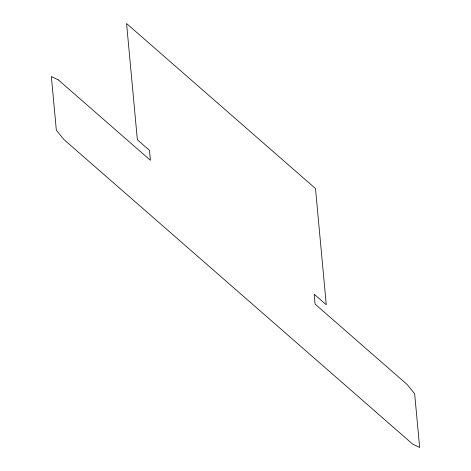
<?xml version="1.0" encoding="UTF-8"?>
<svg xmlns="http://www.w3.org/2000/svg" width="471" height="471" viewBox="0 0 471 471"><rect width="100%" height="100%" fill="white"/><g stroke="black" fill="none" stroke-linecap="round" stroke-linejoin="round"><path stroke-width="0.71" d="M58.351 79.911L51.363 76.543L56.337 130.184L63.879 139.51L412.649 444.082L419.637 447.45L414.663 393.809L407.121 384.483L315.081 304.107L314.163 294.175L326.273 304.749L315.488 188.53L126.575 23.55L137.355 139.775L149.466 150.349L150.39 160.281L58.351 79.911"/></g></svg>
